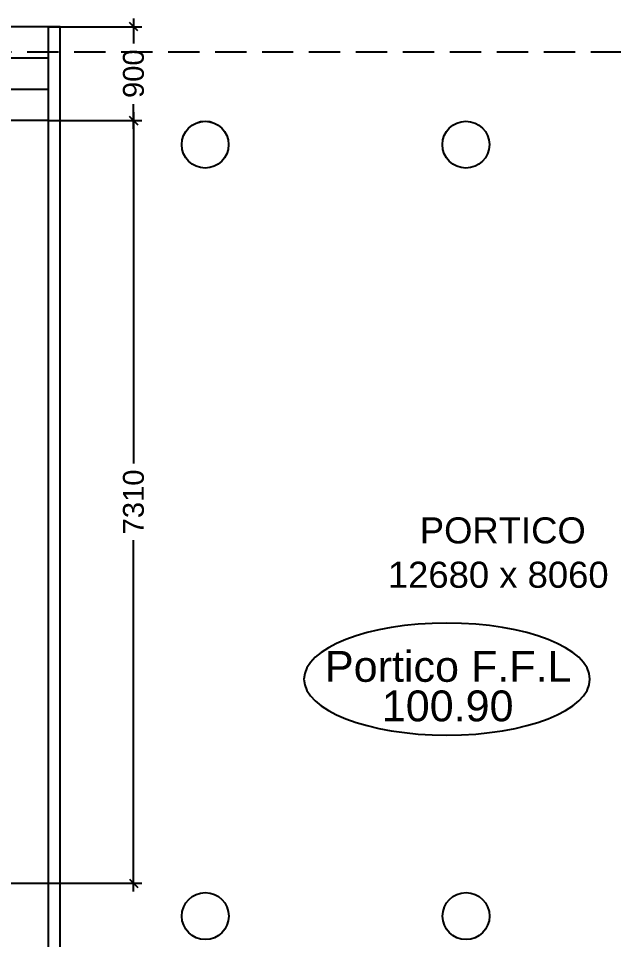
# Model space of a CAD drawing. Extents: x 6345096 to 6738923, y -6490958 to -6305885.
# Drawn here: x 6654105 to 6659809, y -6359001 to -6350171 of the extents above; entities that cross this region are included whole.
import ezdxf
from ezdxf.enums import TextEntityAlignment as Align

# ---------------------------------------------------------------- set-up
doc = ezdxf.new("R2010")
doc.units = 0
doc.header["$LTSCALE"] = 600
doc.header["$MEASUREMENT"] = 0
doc.header["$PDMODE"] = 35
doc.linetypes.add('DASHED', pattern=[0.75, 0.5, -0.25])
doc.layers.get('0').update_dxf_attribs({"linetype": 'CONTINUOUS'})
doc.layers.get('Defpoints').update_dxf_attribs({"linetype": 'CONTINUOUS'})
for name, color, linetype in [('Car', 8, 'CONTINUOUS'), ('chajja', 7, 'CONTINUOUS'), ('FFL', 7, 'CONTINUOUS'), ('LA-column', 3, 'CONTINUOUS'), ('Room Dim', 1, 'CONTINUOUS'), ('Stairscase', 7, 'CONTINUOUS'), ('TEXT', 6, 'CONTINUOUS'), ('Working Dim', 5, 'CONTINUOUS')]:
    doc.layers.add(name, color=color, linetype=linetype)
doc.styles.add('ari', font='arial.ttf')
doc.styles.add('ARIAL', font='arial.ttf')
doc.dimstyles.new('int. dim', dxfattribs={"dimtxt": 200, "dimasz": 80, "dimexe": 80, "dimexo": 0, "dimgap": 70, "dimtad": 0, "dimdec": 0, "dimzin": 12, "dimdsep": 46, "dimtxsty": 'ari', "dimblk": 'OBLIQUE', "dimcen": 2, "dimdle": 80, "dimclrd": 256, "dimclre": 256, "dimclrt": 6, "dimadec": 0, "dimazin": 0, "dimtfac": 1, "dimtdec": 0, "dimtix": 1, "dimtmove": 2, "dimatfit": 3, "dimfxl": 1, "dimtolj": 1, "dimtzin": 0, "dimlwd": -1, "dimlwe": -1, "dimarcsym": 0})

# ---------------------------------------------------------------- blocks, each defined once
blk = doc.blocks.new('_Oblique')
at = {"color": 0, "linetype": 'ByBlock', "lineweight": -2}
blk.add_line((-0.5, -0.5), (0.5, 0.5), dxfattribs=at)
blk = doc.blocks.new('*D1152')
at = {"layer": 'Defpoints', "color": 0, "transparency": 16777216}
for p in [(6654390.4, -6351150.5, 5.1), (6655208, -6351150.5), (6654389.9, -6358460.5, 2.3)]:
    blk.add_point(p, dxfattribs=at)
at = {"layer": 'Working Dim', "transparency": 16777216}
for p, q in [((6655208, -6351070.5), (6655208, -6354438.1)), ((6654390.4, -6351150.5), (6655288, -6351150.5)), ((6655208, -6358540.5), (6655208, -6355173)), ((6654389.9, -6358460.5), (6655288, -6358460.5))]:
    blk.add_line(p, q, dxfattribs=at)
at = {"layer": 'Working Dim', "transparency": 16777216, "xscale": 80, "yscale": 80, "zscale": 80}
for p, rotation in [((6655208, -6351150.5), 90), ((6655208, -6358460.5), 270)]:
    blk.add_blockref('_Oblique', p, dxfattribs=dict(at, rotation=rotation))
at = {"layer": 'Working Dim', "color": 6, "transparency": 16777216, "insert": (6655208, -6354805.5), "char_height": 200, "attachment_point": 5, "rotation": 90, "style": 'ari'}
blk.add_mtext('\\A1;7310', dxfattribs=at)
blk = doc.blocks.new('*D1153')
at = {"layer": 'Defpoints', "color": 0, "transparency": 16777216}
for p in [(6654390.4, -6350250.5, 5.1), (6655208, -6350250.5), (6654390.4, -6351150.5, 5.1)]:
    blk.add_point(p, dxfattribs=at)
at = {"layer": 'Working Dim', "transparency": 16777216}
for p, q in [((6655208, -6350170.5), (6655208, -6350409.9)), ((6654390.4, -6350250.5), (6655288, -6350250.5)), ((6655208, -6351230.5), (6655208, -6350991.1)), ((6654390.4, -6351150.5), (6655288, -6351150.5))]:
    blk.add_line(p, q, dxfattribs=at)
at = {"layer": 'Working Dim', "transparency": 16777216, "xscale": 80, "yscale": 80, "zscale": 80}
for p, rotation in [((6655208, -6350250.5), 90), ((6655208, -6351150.5), 270)]:
    blk.add_blockref('_Oblique', p, dxfattribs=dict(at, rotation=rotation))
at = {"layer": 'Working Dim', "color": 6, "transparency": 16777216, "insert": (6655208, -6350700.5), "char_height": 200, "attachment_point": 5, "rotation": 90, "style": 'ari'}
blk.add_mtext('\\A1;900', dxfattribs=at)

msp = doc.modelspace()

# ---------------------------------------------------------------- linework, layer by layer
at = {"layer": 'Car'}
msp.add_line((6652389.557, -6358460.532, 12.793), (6654390.025, -6358460.532, 9.945), dxfattribs=at)
at = {"layer": 'chajja', "color": 7, "linetype": 'DASHED'}
msp.add_line((6651939.58, -6350490.538, -116.076), (6665219.645, -6350490.538, -116.076), dxfattribs=at)
at = {"layer": 'FFL', "color": 8, "extrusion": (0, 0, -1)}
msp.add_ellipse((6658211.978, -6356503.921, -10.138), major_axis=(1370.411, 0), ratio=0.39200669, dxfattribs=at)
at = {"layer": 'LA-column', "color": 2}
for centre in [(6655894.58, -6351380.538, 11176.851), (6655894.663, -6351380.688, 11138.228), (6655895.906, -6358775.568, 2.848), (6655895.989, -6358775.717, -35.775)]:
    msp.add_circle(centre, 225, dxfattribs=at)
at = {"layer": 'LA-column', "color": 10}
for centre in [(6658393.349, -6351380.688, 11151.354), (6658394.675, -6358775.717, -22.649)]:
    msp.add_circle(centre, 225, dxfattribs=at)
at = {"layer": 'Stairscase'}
for p, q in [((6654504.875, -6350250.531, 13.441), (6654389.875, -6350250.531, 13.441)), ((6654390.025, -6350250.531, 13.441), (6654390.025, -6365520.596, 9.945)), ((6654505.025, -6365520.596, 9.945), (6654505.025, -6350250.531, 13.441))]:
    msp.add_line(p, q, dxfattribs=at)
at = {"layer": 'Stairscase', "elevation": 13.441}
for points in [[(6654390.43, -6350250.531), (6652389.58, -6350250.531)], [(6654390.43, -6350550.531), (6652389.58, -6350550.531)], [(6654390.43, -6350850.531), (6652389.43, -6350850.531)], [(6654390.43, -6351150.531), (6652389.43, -6351150.531)]]:
    msp.add_lwpolyline(points, dxfattribs=at)

# ---------------------------------------------------------------- texts
at = {"layer": 'FFL', "color": 10, "style": 'ARIAL'}
for s, height, p in [('Portico F.F.L', 295.61242, (6658224.107, -6356381.933, -10.138)), ('100.90', 295.6124, (6658218.809, -6356760.517, -10.138))]:
    msp.add_text(s, height=height, dxfattribs=at).set_placement(p, align=Align.MIDDLE_CENTER)
at = {"layer": 'Room Dim', "color": 1, "style": 'ari'}
msp.add_text('12680 x 8060', height=250, rotation=0.0000156, dxfattribs=at).set_placement((6658703.527, -6355378.298, -10.486), align=Align.TOP_CENTER)
at = {"layer": 'TEXT', "color": 7, "style": 'ari'}
msp.add_text('PORTICO', height=250, rotation=0.0000156, dxfattribs=at).set_placement((6658747.089, -6355278.298, -10.486), align=Align.BOTTOM_CENTER)

# ---------------------------------------------------------------- dimensions: what is measured, and where the dimension line sits
at = {"layer": 'Working Dim', "color": 6}
for base, p1, p2, picture, middle in [((6655208.031, -6350250.531, 8.31), (6654390.43, -6351150.531, 13.441), (6654390.43, -6350250.531, 13.441), '*D1153', (6655208.031, -6350700.531, 8.31)), ((6655208.031, -6351150.531, 8.31), (6654389.875, -6358460.532, 10.593), (6654390.43, -6351150.531, 13.441), '*D1152', (6655208.031, -6354805.532, 8.31))]:
    dim = msp.add_linear_dim(base=base, p1=p1, p2=p2, angle=90, dimstyle='int. dim', override={"dimtxt": 200, "dimarcsym": 1}, dxfattribs=at)
    dim.commit()
    dim.dimension.update_dxf_attribs({"geometry": picture, "text_midpoint": middle})

doc.saveas('drawing.dxf')
